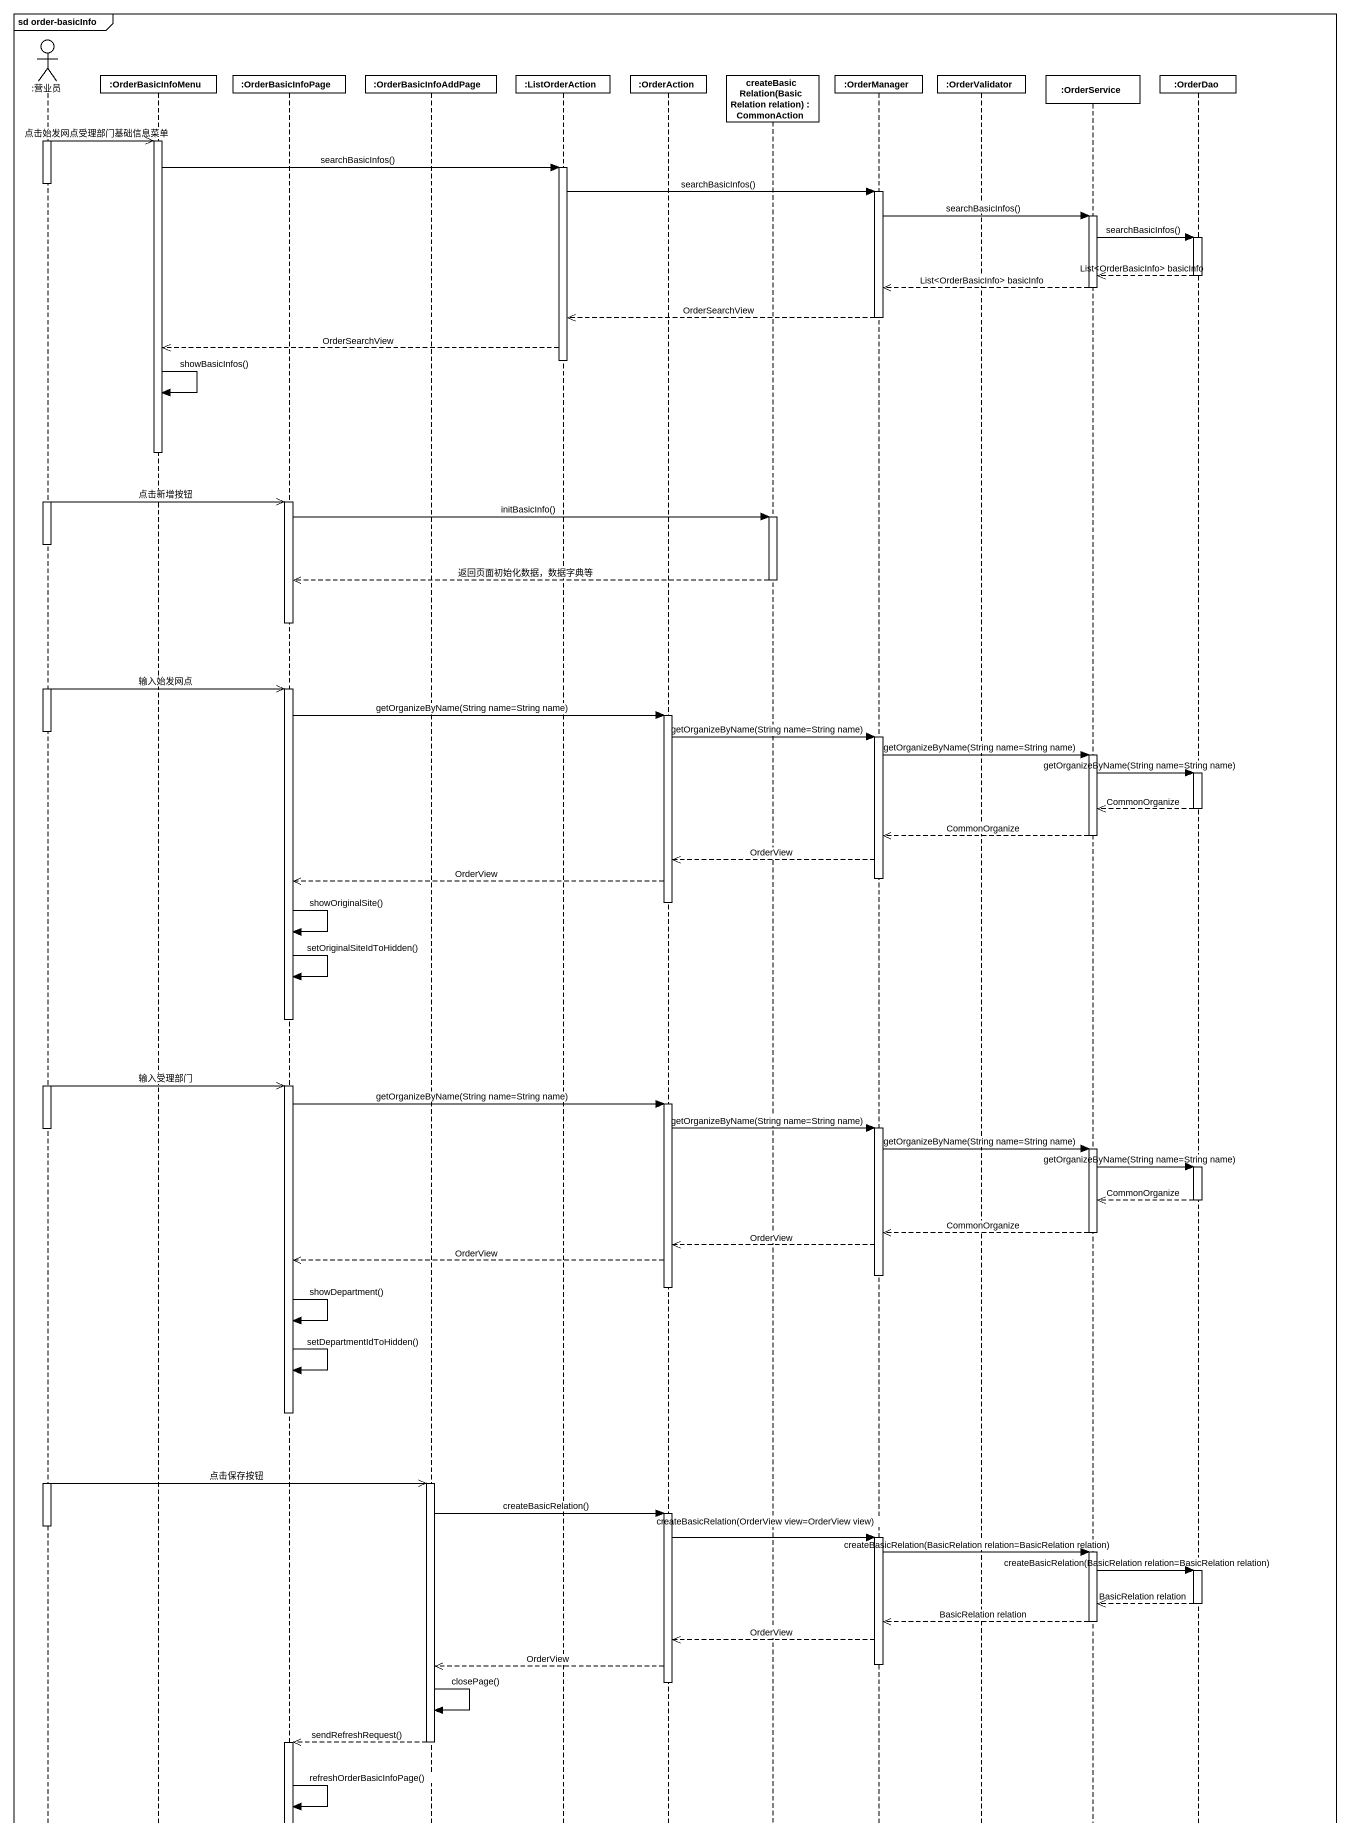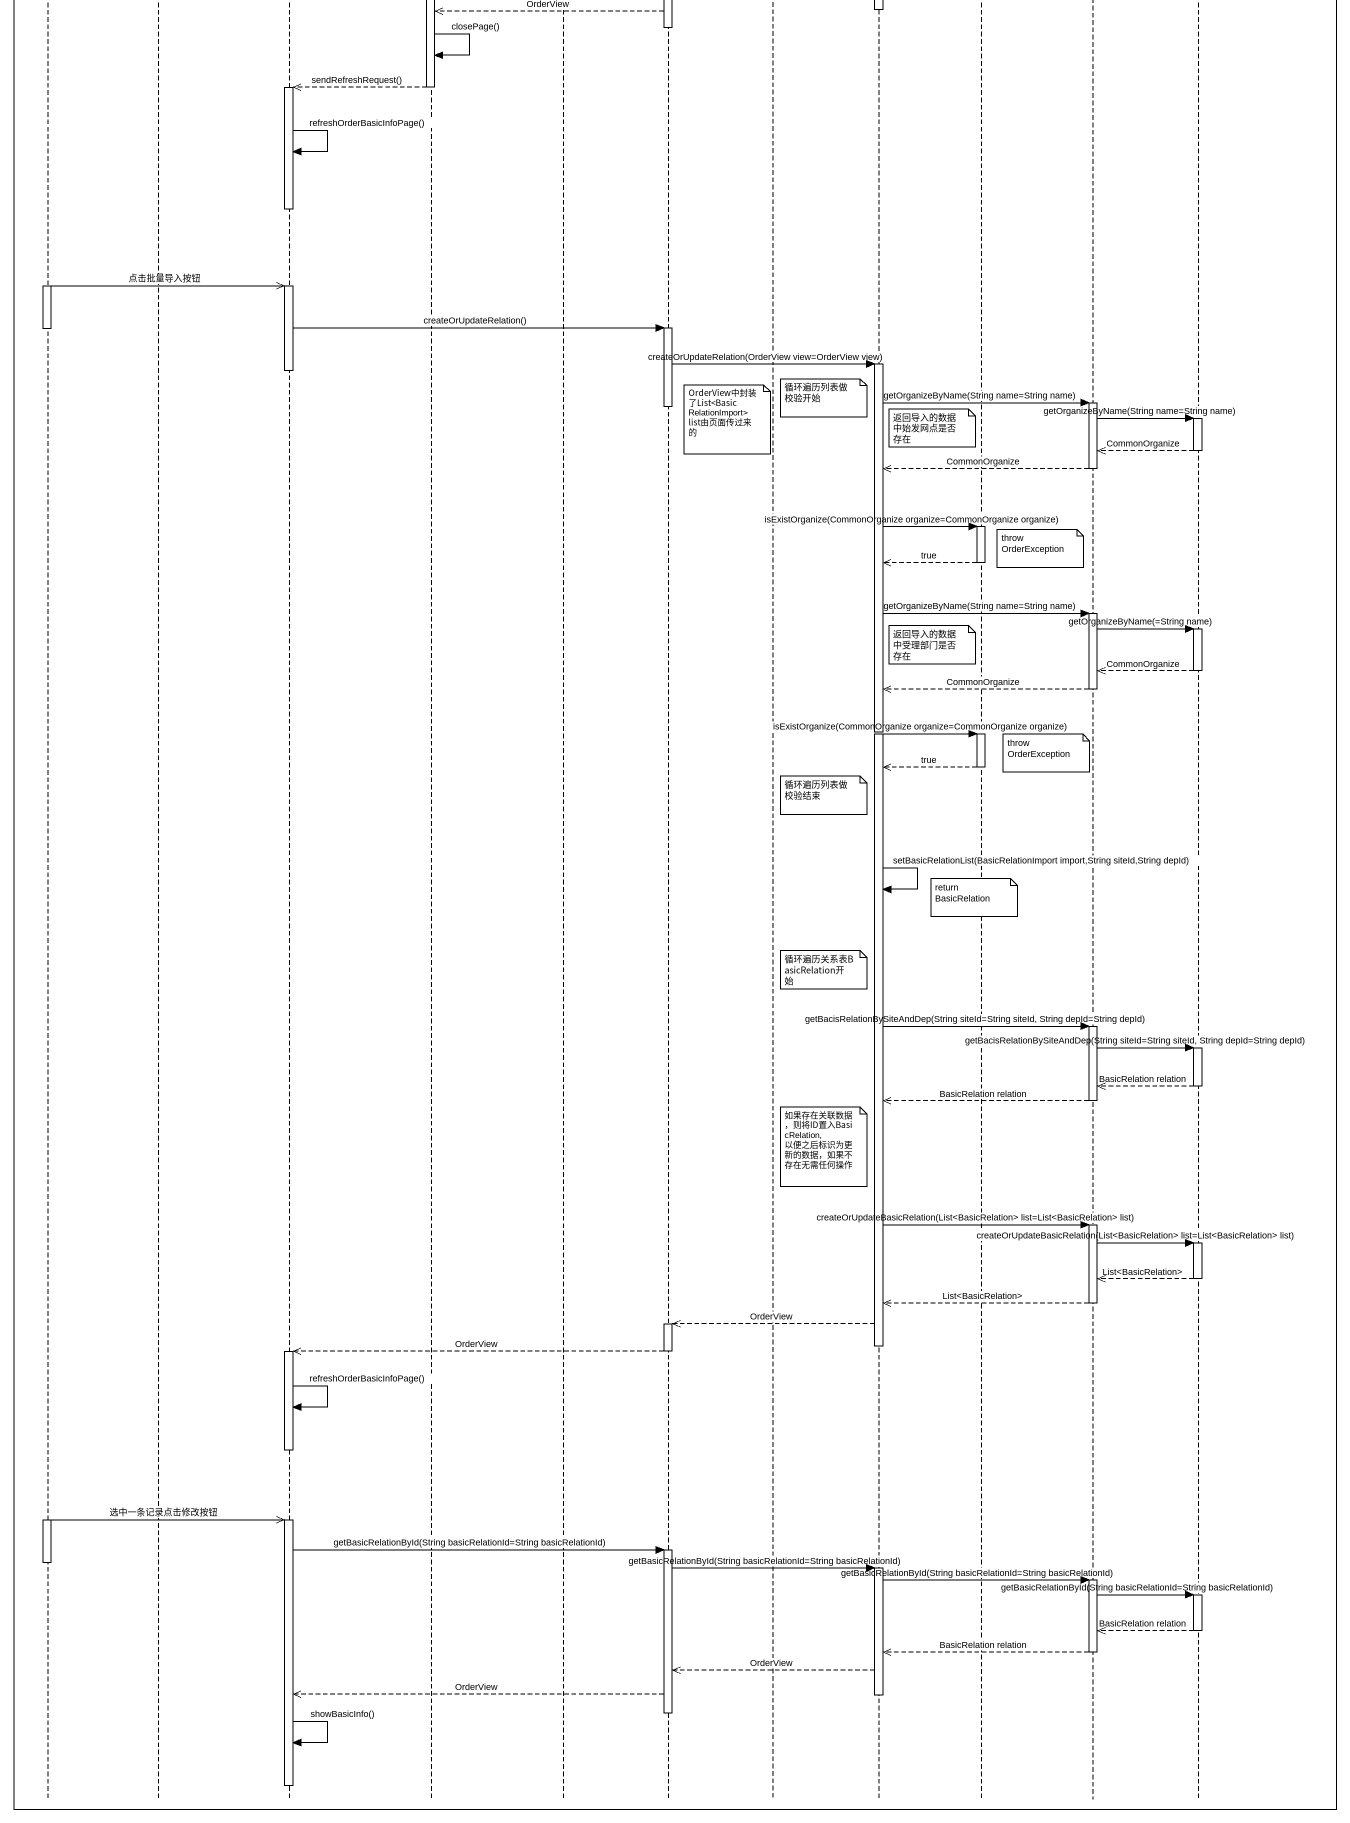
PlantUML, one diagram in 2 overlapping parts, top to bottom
@startuml
mainframe sd order-basicInfo
hide footbox
actor ":营业员" as 营业员
participant ":OrderBasicInfoMenu" as OrderBasicInfoMenu
participant ":OrderBasicInfoPage" as OrderBasicInfoPage
participant ":OrderBasicInfoAddPage" as OrderBasicInfoAddPage
participant ":ListOrderAction" as ListOrderAction
participant ":OrderAction" as OrderAction
participant "createBasicRelation(BasicRelation relation) : CommonAction" as createBasicRelation
participant ":OrderManager" as OrderManager
participant ":OrderValidator" as OrderValidator
participant ":OrderService" as OrderService
participant ":OrderDao" as OrderDao

activate 营业员
营业员 ->> OrderBasicInfoMenu : 点击始发网点受理部门基础信息菜单
activate OrderBasicInfoMenu
OrderBasicInfoMenu -> ListOrderAction : searchBasicInfos()
activate ListOrderAction
deactivate 营业员
ListOrderAction -> OrderManager : searchBasicInfos()
activate OrderManager
OrderManager -> OrderService : searchBasicInfos()
activate OrderService
OrderService -> OrderDao : searchBasicInfos()
activate OrderDao
OrderDao -->> OrderService : List<OrderBasicInfo> basicInfo
deactivate OrderDao
OrderService -->> OrderManager : List<OrderBasicInfo> basicInfo
deactivate OrderService
OrderManager -->> ListOrderAction : OrderSearchView
deactivate OrderManager
ListOrderAction -->> OrderBasicInfoMenu : OrderSearchView
deactivate ListOrderAction
OrderBasicInfoMenu -> OrderBasicInfoMenu : showBasicInfos()
deactivate OrderBasicInfoMenu
activate 营业员
营业员 ->> OrderBasicInfoPage : 点击新增按钮
activate OrderBasicInfoPage
OrderBasicInfoPage -> createBasicRelation : initBasicInfo()
activate createBasicRelation
deactivate 营业员
createBasicRelation -->> OrderBasicInfoPage : 返回页面初始化数据，数据字典等
deactivate createBasicRelation
deactivate OrderBasicInfoPage
activate 营业员
营业员 ->> OrderBasicInfoPage : 输入始发网点
activate OrderBasicInfoPage
OrderBasicInfoPage -> OrderAction : getOrganizeByName(String name=String name)
activate OrderAction
deactivate 营业员
OrderAction -> OrderManager : getOrganizeByName(String name=String name)
activate OrderManager
OrderManager -> OrderService : getOrganizeByName(String name=String name)
activate OrderService
OrderService -> OrderDao : getOrganizeByName(String name=String name)
activate OrderDao
OrderDao -->> OrderService : CommonOrganize
deactivate OrderDao
OrderService -->> OrderManager : CommonOrganize
deactivate OrderService
OrderManager -->> OrderAction : OrderView
deactivate OrderManager
OrderAction -->> OrderBasicInfoPage : OrderView
deactivate OrderAction
OrderBasicInfoPage -> OrderBasicInfoPage : showOriginalSite()
OrderBasicInfoPage -> OrderBasicInfoPage : setOriginalSiteIdToHidden()
deactivate OrderBasicInfoPage
activate 营业员
营业员 ->> OrderBasicInfoPage : 输入受理部门
activate OrderBasicInfoPage
OrderBasicInfoPage -> OrderAction : getOrganizeByName(String name=String name)
activate OrderAction
OrderAction -> OrderManager : getOrganizeByName(String name=String name)
activate OrderManager
deactivate 营业员
OrderManager -> OrderService : getOrganizeByName(String name=String name)
activate OrderService
OrderService -> OrderDao : getOrganizeByName(String name=String name)
activate OrderDao
OrderDao -->> OrderService : CommonOrganize
deactivate OrderDao
OrderService -->> OrderManager : CommonOrganize
deactivate OrderService
OrderManager -->> OrderAction : OrderView
OrderAction -->> OrderBasicInfoPage : OrderView
deactivate OrderManager
deactivate OrderAction
OrderBasicInfoPage -> OrderBasicInfoPage : showDepartment()
OrderBasicInfoPage -> OrderBasicInfoPage : setDepartmentIdToHidden()
deactivate OrderBasicInfoPage
activate 营业员
营业员 ->> OrderBasicInfoAddPage : 点击保存按钮
activate OrderBasicInfoAddPage
OrderBasicInfoAddPage -> OrderAction : createBasicRelation()
activate OrderAction
deactivate 营业员
OrderAction -> OrderManager : createBasicRelation(OrderView view=OrderView view)
activate OrderManager
OrderManager -> OrderService : createBasicRelation(BasicRelation relation=BasicRelation relation)
activate OrderService
OrderService -> OrderDao : createBasicRelation(BasicRelation relation=BasicRelation relation)
activate OrderDao
OrderDao -->> OrderService : BasicRelation relation
deactivate OrderDao
OrderService -->> OrderManager : BasicRelation relation
deactivate OrderService
OrderManager -->> OrderAction : OrderView
deactivate OrderManager
OrderAction -->> OrderBasicInfoAddPage : OrderView
deactivate OrderAction
OrderBasicInfoAddPage -> OrderBasicInfoAddPage : closePage()
OrderBasicInfoAddPage -->> OrderBasicInfoPage : sendRefreshRequest()
deactivate OrderBasicInfoAddPage
activate OrderBasicInfoPage
OrderBasicInfoPage -> OrderBasicInfoPage : refreshOrderBasicInfoPage()
deactivate OrderBasicInfoPage
activate 营业员
营业员 ->> OrderBasicInfoPage : 点击批量导入按钮
activate OrderBasicInfoPage
OrderBasicInfoPage -> OrderAction : createOrUpdateRelation()
activate OrderAction
deactivate 营业员
OrderAction -> OrderManager : createOrUpdateRelation(OrderView view=OrderView view)
activate OrderManager
deactivate OrderBasicInfoPage
note right of createBasicRelation : 循环遍历列表做校验开始
OrderManager -> OrderService : getOrganizeByName(String name=String name)
activate OrderService
deactivate OrderAction
OrderService -> OrderDao : getOrganizeByName(String name=String name)
activate OrderDao
note left of createBasicRelation : OrderView中封装了List<BasicRelationImport> list由页面传过来的
note left of OrderValidator : 返回导入的数据中始发网点是否存在
OrderDao -->> OrderService : CommonOrganize
deactivate OrderDao
OrderService -->> OrderManager : CommonOrganize
deactivate OrderService
OrderManager -> OrderValidator : isExistOrganize(CommonOrganize organize=CommonOrganize organize)
activate OrderValidator
note left of OrderService : throw OrderException
OrderValidator -->> OrderManager : true
deactivate OrderValidator
OrderManager -> OrderService : getOrganizeByName(String name=String name)
activate OrderService
OrderService -> OrderDao : getOrganizeByName(=String name)
activate OrderDao
note left of OrderValidator : 返回导入的数据中受理部门是否存在
OrderDao -->> OrderService : CommonOrganize
deactivate OrderDao
OrderService -->> OrderManager : CommonOrganize
deactivate OrderService
OrderManager -> OrderValidator : isExistOrganize(CommonOrganize organize=CommonOrganize organize)
activate OrderValidator
note left of OrderService : throw OrderException
OrderValidator -->> OrderManager : true
deactivate OrderValidator
note right of createBasicRelation : 循环遍历列表做校验结束
OrderManager -> OrderManager : setBasicRelationList(BasicRelationImport import,String siteId,String depId)
note over OrderValidator : return BasicRelation
note right of createBasicRelation : 循环遍历关系表BasicRelation开始
OrderManager -> OrderService : getBacisRelationBySiteAndDep(String siteId=String siteId, String depId=String depId)
activate OrderService
OrderService -> OrderDao : getBacisRelationBySiteAndDep(String siteId=String siteId, String depId=String depId)
activate OrderDao
OrderDao -->> OrderService : BasicRelation relation
deactivate OrderDao
OrderService -->> OrderManager : BasicRelation relation
deactivate OrderService
note right of createBasicRelation : 如果存在关联数据，则将ID置入BasicRelation,以便之后标识为更新的数据，如果不存在无需任何操作
OrderManager -> OrderService : createOrUpdateBasicRelation(List<BasicRelation> list=List<BasicRelation> list)
activate OrderService
OrderService -> OrderDao : createOrUpdateBasicRelation(List<BasicRelation> list=List<BasicRelation> list)
activate OrderDao
OrderDao -->> OrderService : List<BasicRelation>
deactivate OrderDao
OrderService -->> OrderManager : List<BasicRelation>
deactivate OrderService
OrderManager -->> OrderAction : OrderView
activate OrderAction
deactivate OrderManager
OrderAction -->> OrderBasicInfoPage : OrderView
deactivate OrderAction
activate OrderBasicInfoPage
OrderBasicInfoPage -> OrderBasicInfoPage : refreshOrderBasicInfoPage()
deactivate OrderBasicInfoPage
activate 营业员
营业员 ->> OrderBasicInfoPage : 选中一条记录点击修改按钮
activate OrderBasicInfoPage
OrderBasicInfoPage -> OrderAction : getBasicRelationById(String basicRelationId=String basicRelationId)
activate OrderAction
deactivate 营业员
OrderAction -> OrderManager : getBasicRelationById(String basicRelationId=String basicRelationId)
activate OrderManager
OrderManager -> OrderService : getBasicRelationById(String basicRelationId=String basicRelationId)
activate OrderService
OrderService -> OrderDao : getBasicRelationById(String basicRelationId=String basicRelationId)
activate OrderDao
OrderDao -->> OrderService : BasicRelation relation
deactivate OrderDao
OrderService -->> OrderManager : BasicRelation relation
deactivate OrderService
OrderManager -->> OrderAction : OrderView
OrderAction -->> OrderBasicInfoPage : OrderView
deactivate OrderManager
deactivate OrderAction
OrderBasicInfoPage -> OrderBasicInfoPage : showBasicInfo()
deactivate OrderBasicInfoPage
@enduml
